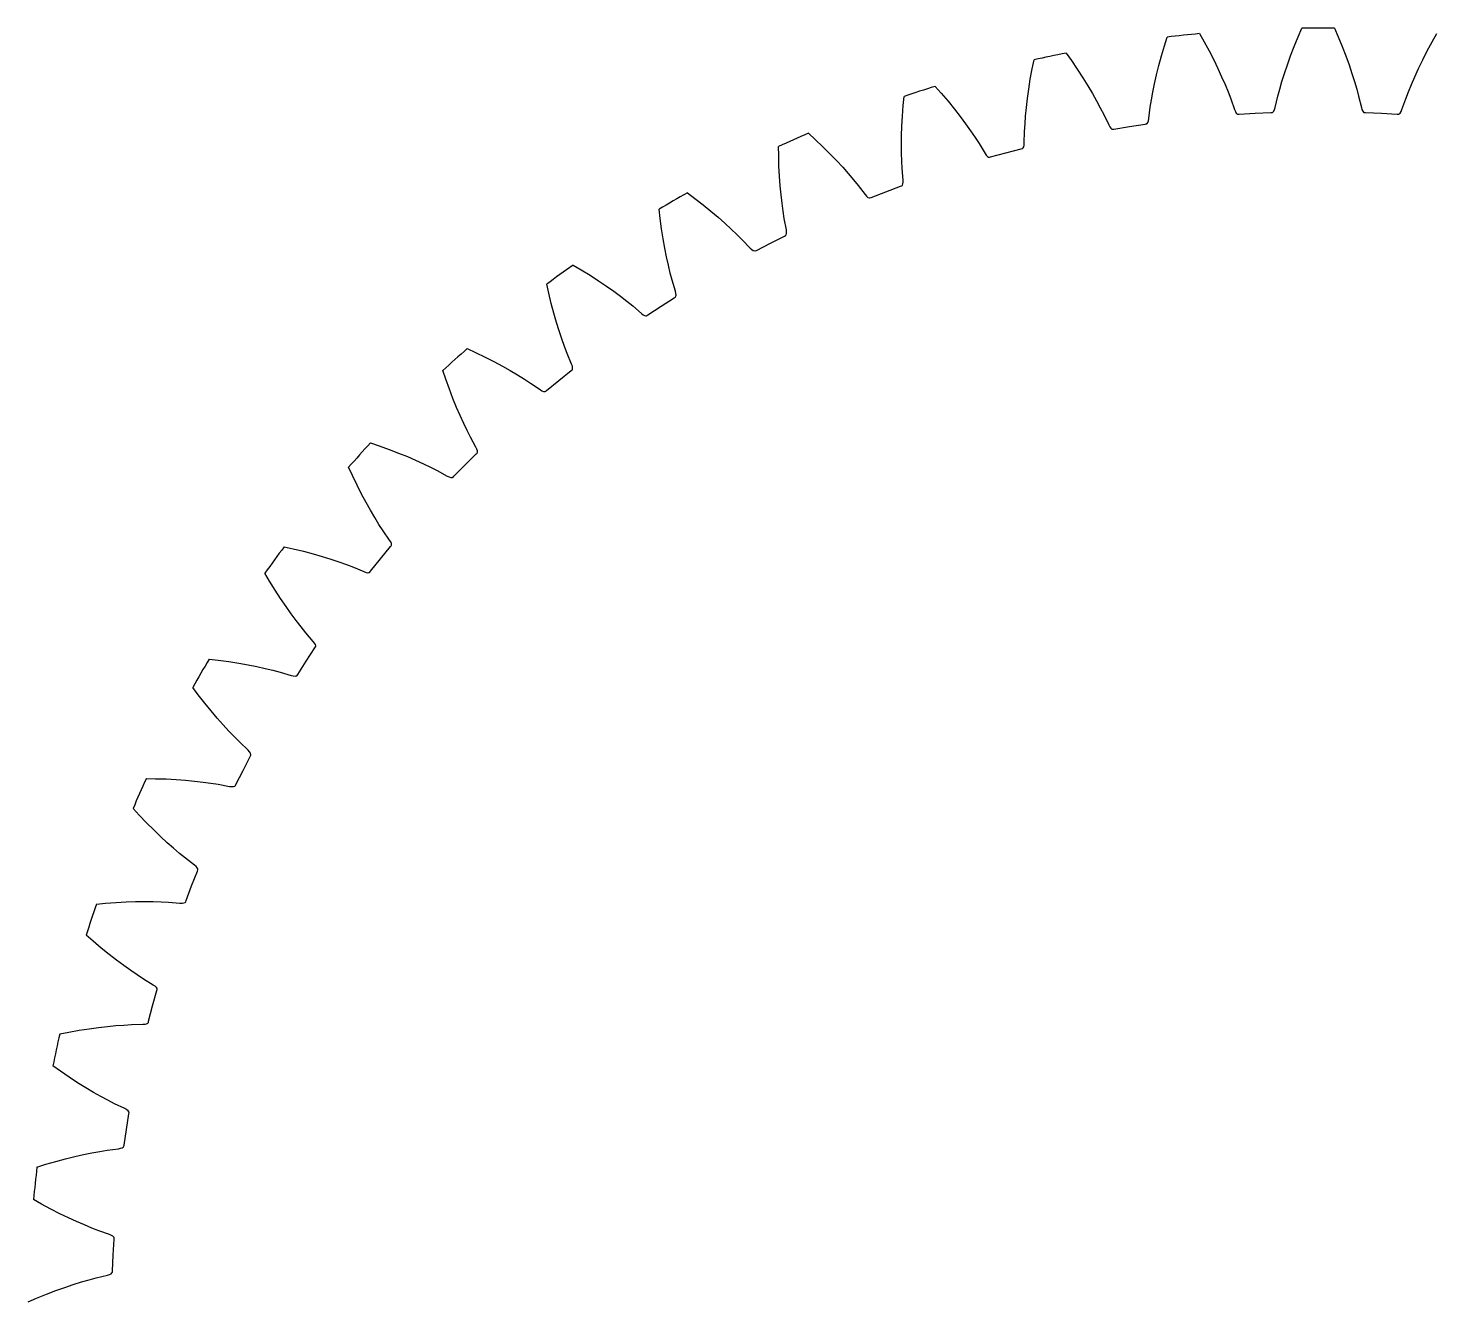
# Model space of a CAD drawing. Extents: x -300 to 395, y -300 to 300.
# Drawn here: x -300 to 27.6, y 3.8 to 300 of the extents above; entities that cross this region are included whole.
import ezdxf

# ---------------------------------------------------------------- set-up
doc = ezdxf.new("R2010")
doc.units = 0

msp = doc.modelspace()

# ---------------------------------------------------------------- linework, layer by layer
at = {"layer": 'layer1'}
for p, q in [((-27.58, 298.73), (-26.52, 296.86)), ((-4.65, 298.01), (-3.8, 299.98)), ((3.8, 299.98), (4.65, 298.01)), ((26.52, 296.86), (27.58, 298.73)), ((-36.46, 293.53), (-35.78, 295.89)), ((-35.78, 295.89), (-35.14, 297.94)), ((-26.52, 296.86), (-25.36, 294.7)), ((-6.42, 293.56), (-5.58, 295.74)), ((-5.58, 295.74), (-4.65, 298.01)), ((4.65, 298.01), (5.58, 295.74)), ((5.58, 295.74), (6.42, 293.56)), ((25.36, 294.7), (26.52, 296.86)), ((-66.51, 290.53), (-66.09, 292.63)), ((-58.65, 294.21), (-57.41, 292.46)), ((-57.41, 292.46), (-56.03, 290.43)), ((-37.07, 291.28), (-36.46, 293.53)), ((-25.36, 294.7), (-24.3, 292.62)), ((-24.3, 292.62), (-23.34, 290.63)), ((-7.17, 291.48), (-6.42, 293.56)), ((6.42, 293.56), (7.17, 291.48)), ((23.34, 290.63), (24.3, 292.62)), ((24.3, 292.62), (25.36, 294.7)), ((-66.95, 288.11), (-66.51, 290.53)), ((-56.03, 290.43), (-54.76, 288.48)), ((-54.76, 288.48), (-53.59, 286.6)), ((-38.06, 287.09), (-37.6, 289.13)), ((-37.6, 289.13), (-37.07, 291.28)), ((-23.34, 290.63), (-22.46, 288.72)), ((-22.46, 288.72), (-21.67, 286.91)), ((-8.43, 287.61), (-7.84, 289.49)), ((-7.84, 289.49), (-7.17, 291.48)), ((7.17, 291.48), (7.84, 289.49)), ((7.84, 289.49), (8.43, 287.61)), ((21.67, 286.91), (22.46, 288.72)), ((22.46, 288.72), (23.34, 290.63)), ((-89.08, 286.47), (-87.67, 284.86)), ((-67.62, 283.62), (-67.31, 285.81)), ((-67.31, 285.81), (-66.95, 288.11)), ((-53.59, 286.6), (-52.52, 284.8)), ((-38.78, 283.32), (-38.45, 285.15)), ((-38.45, 285.15), (-38.06, 287.09)), ((-21.67, 286.91), (-20.97, 285.2)), ((-20.97, 285.2), (-20.35, 283.58)), ((-9.4, 284.15), (-8.95, 285.83)), ((-8.95, 285.83), (-8.43, 287.61)), ((8.43, 287.61), (8.95, 285.83)), ((8.95, 285.83), (9.4, 284.15)), ((20.35, 283.58), (20.97, 285.2)), ((20.97, 285.2), (21.67, 286.91)), ((-96.7, 279.54), (-96.51, 281.98)), ((-96.51, 281.98), (-96.31, 284.12)), ((-87.67, 284.86), (-86.08, 282.99)), ((-86.08, 282.99), (-84.61, 281.17)), ((-67.86, 281.53), (-67.62, 283.62)), ((-52.52, 284.8), (-51.55, 283.08)), ((-51.55, 283.08), (-50.67, 281.44)), ((-39.05, 281.61), (-38.78, 283.32)), ((-20.35, 283.58), (-19.46, 281.06)), ((-10.03, 281.56), (-9.4, 284.15)), ((9.4, 284.15), (10.03, 281.56)), ((19.46, 281.06), (20.35, 283.58)), ((-96.82, 277.21), (-96.7, 279.54)), ((-84.61, 281.17), (-83.25, 279.43)), ((-83.25, 279.43), (-82, 277.75)), ((-68.18, 277.72), (-68.05, 279.57)), ((-68.05, 279.57), (-67.86, 281.53)), ((-50.67, 281.44), (-49.88, 279.9)), ((-49.88, 279.9), (-48.73, 277.49)), ((-39.63, 278.09), (-39.5, 278.47)), ((-39.5, 278.47), (-39.4, 278.97)), ((-39.4, 278.97), (-39.05, 281.61)), ((-19.46, 281.06), (-19.26, 280.6)), ((-19.26, 280.6), (-19.05, 280.26)), ((-19.05, 280.26), (-18.84, 280.05)), ((-18.84, 280.05), (-18.74, 280)), ((-18.74, 280), (-18.64, 279.98)), ((-18.64, 279.98), (-18.35, 280)), ((-18.35, 280), (-14.69, 280.21)), ((-14.69, 280.21), (-11.02, 280.38)), ((-11.02, 280.38), (-10.73, 280.39)), ((-10.73, 280.39), (-10.63, 280.42)), ((-10.63, 280.42), (-10.53, 280.49)), ((-10.53, 280.49), (-10.34, 280.71)), ((-10.34, 280.71), (-10.17, 281.07)), ((-10.17, 281.07), (-10.03, 281.56)), ((10.03, 281.56), (10.17, 281.07)), ((10.17, 281.07), (10.34, 280.71)), ((10.34, 280.71), (10.53, 280.49)), ((10.53, 280.49), (10.63, 280.42)), ((10.63, 280.42), (10.73, 280.39)), ((10.73, 280.39), (11.02, 280.38)), ((11.02, 280.38), (14.69, 280.21)), ((14.69, 280.21), (18.35, 280)), ((18.35, 280), (18.64, 279.98)), ((18.64, 279.98), (18.74, 280)), ((18.74, 280), (18.84, 280.05)), ((18.84, 280.05), (19.05, 280.26)), ((19.05, 280.26), (19.26, 280.6)), ((19.26, 280.6), (19.46, 281.06)), ((-118.54, 275.59), (-116.96, 274.14)), ((-96.89, 274.99), (-96.82, 277.21)), ((-82, 277.75), (-80.85, 276.14)), ((-80.85, 276.14), (-79.81, 274.6)), ((-68.35, 273.32), (-68.28, 275.98)), ((-68.28, 275.98), (-68.18, 277.72)), ((-48.73, 277.49), (-48.49, 277.04)), ((-48.49, 277.04), (-48.24, 276.73)), ((-48.24, 276.73), (-48.01, 276.55)), ((-48.01, 276.55), (-47.9, 276.51)), ((-47.9, 276.51), (-47.8, 276.5)), ((-47.8, 276.5), (-47.52, 276.54)), ((-47.52, 276.54), (-43.89, 277.14)), ((-43.89, 277.14), (-40.26, 277.69)), ((-40.26, 277.69), (-39.98, 277.73)), ((-39.98, 277.73), (-39.88, 277.78)), ((-39.88, 277.78), (-39.79, 277.85)), ((-39.79, 277.85), (-39.63, 278.09)), ((-125.46, 270.35), (-125.48, 272.5)), ((-116.96, 274.14), (-115.19, 272.44)), ((-115.19, 272.44), (-113.54, 270.79)), ((-96.92, 272.9), (-96.89, 274.99)), ((-96.9, 270.92), (-96.92, 272.9)), ((-79.81, 274.6), (-78.86, 273.15)), ((-78.86, 273.15), (-77.47, 270.88)), ((-72.62, 271.03), (-69.07, 271.96)), ((-69.07, 271.96), (-68.79, 272.03)), ((-68.79, 272.03), (-68.7, 272.08)), ((-68.7, 272.08), (-68.62, 272.17)), ((-68.62, 272.17), (-68.48, 272.43)), ((-68.48, 272.43), (-68.39, 272.81)), ((-68.39, 272.81), (-68.35, 273.32)), ((-125.39, 267.9), (-125.46, 270.35)), ((-113.54, 270.79), (-112, 269.19)), ((-112, 269.19), (-110.58, 267.65)), ((-96.84, 269.07), (-96.9, 270.92)), ((-96.75, 267.34), (-96.84, 269.07)), ((-77.47, 270.88), (-77.18, 270.46)), ((-77.18, 270.46), (-76.91, 270.17)), ((-76.91, 270.17), (-76.66, 270.01)), ((-76.66, 270.01), (-76.55, 269.98)), ((-76.55, 269.98), (-76.44, 269.98)), ((-76.44, 269.98), (-76.17, 270.06)), ((-76.17, 270.06), (-72.62, 271.03)), ((-125.27, 265.57), (-125.39, 267.9)), ((-125.11, 263.36), (-125.27, 265.57)), ((-110.58, 267.65), (-109.27, 266.17)), ((-109.27, 266.17), (-108.08, 264.76)), ((-96.54, 264.68), (-96.75, 267.34)), ((-124.91, 261.27), (-125.11, 263.36)), ((-108.08, 264.76), (-106.98, 263.41)), ((-106.98, 263.41), (-105.36, 261.29)), ((-100.56, 261.96), (-97.12, 263.25)), ((-97.12, 263.25), (-96.85, 263.35)), ((-96.85, 263.35), (-96.77, 263.41)), ((-96.77, 263.41), (-96.69, 263.5)), ((-96.69, 263.5), (-96.58, 263.78)), ((-96.58, 263.78), (-96.53, 264.17)), ((-96.53, 264.17), (-96.54, 264.68)), ((-146.7, 261.69), (-144.98, 260.41)), ((-144.98, 260.41), (-143.03, 258.91)), ((-143.03, 258.91), (-141.22, 257.44)), ((-124.69, 259.31), (-124.91, 261.27)), ((-124.44, 257.47), (-124.69, 259.31)), ((-105.36, 261.29), (-105.03, 260.91)), ((-105.03, 260.91), (-104.73, 260.65)), ((-104.73, 260.65), (-104.46, 260.52)), ((-104.46, 260.52), (-104.35, 260.5)), ((-104.35, 260.5), (-104.24, 260.52)), ((-104.24, 260.52), (-103.98, 260.62)), ((-103.98, 260.62), (-100.56, 261.96)), ((-153.03, 255.76), (-153.28, 257.89)), ((-152.7, 253.32), (-153.03, 255.76)), ((-141.22, 257.44), (-139.53, 256.01)), ((-139.53, 256.01), (-137.95, 254.63)), ((-124.17, 255.76), (-124.44, 257.47)), ((-123.68, 253.14), (-124.17, 255.76)), ((-152.34, 251.02), (-152.7, 253.32)), ((-137.95, 254.63), (-136.5, 253.29)), ((-136.5, 253.29), (-135.16, 252.01)), ((-123.71, 251.95), (-123.63, 252.24)), ((-123.62, 252.63), (-123.68, 253.14)), ((-123.63, 252.24), (-123.62, 252.63)), ((-151.95, 248.84), (-152.34, 251.02)), ((-135.16, 252.01), (-133.93, 250.78)), ((-133.93, 250.78), (-132.1, 248.85)), ((-130.65, 248.32), (-127.39, 250.01)), ((-127.39, 250.01), (-124.1, 251.66)), ((-124.1, 251.66), (-123.85, 251.79)), ((-123.85, 251.79), (-123.77, 251.86)), ((-123.77, 251.86), (-123.71, 251.95)), ((-151.54, 246.79), (-151.95, 248.84)), ((-151.11, 244.86), (-151.54, 246.79)), ((-132.1, 248.85), (-131.72, 248.5)), ((-131.72, 248.5), (-131.4, 248.28)), ((-131.4, 248.28), (-131.12, 248.18)), ((-131.12, 248.18), (-131.01, 248.17)), ((-131.01, 248.17), (-130.9, 248.19)), ((-130.9, 248.19), (-130.65, 248.32)), ((-173.25, 244.92), (-171.4, 243.83)), ((-171.4, 243.83), (-169.31, 242.54)), ((-169.31, 242.54), (-167.36, 241.27)), ((-150.67, 243.06), (-151.11, 244.86)), ((-150.22, 241.38), (-150.67, 243.06)), ((-178.93, 238.36), (-179.4, 240.45)), ((-167.36, 241.27), (-165.52, 240.02)), ((-165.52, 240.02), (-163.81, 238.81)), ((-149.46, 238.82), (-150.22, 241.38)), ((-178.34, 235.97), (-178.93, 238.36)), ((-177.74, 233.72), (-178.34, 235.97)), ((-163.81, 238.81), (-162.23, 237.64)), ((-162.23, 237.64), (-160.76, 236.5)), ((-160.76, 236.5), (-159.41, 235.41)), ((-152.82, 235.33), (-149.73, 237.31)), ((-149.73, 237.31), (-149.49, 237.46)), ((-149.49, 237.46), (-149.42, 237.54)), ((-149.35, 238.33), (-149.46, 238.82)), ((-149.42, 237.54), (-149.36, 237.64)), ((-149.36, 237.64), (-149.32, 237.93)), ((-149.32, 237.93), (-149.35, 238.33)), ((-177.13, 231.59), (-177.74, 233.72)), ((-159.41, 235.41), (-157.39, 233.68)), ((-157.39, 233.68), (-156.98, 233.37)), ((-156.98, 233.37), (-156.63, 233.18)), ((-156.63, 233.18), (-156.35, 233.11)), ((-156.35, 233.11), (-156.23, 233.12)), ((-156.23, 233.12), (-156.13, 233.15)), ((-156.13, 233.15), (-155.89, 233.31)), ((-155.89, 233.31), (-152.82, 235.33)), ((-176.5, 229.59), (-177.13, 231.59)), ((-175.87, 227.72), (-176.5, 229.59)), ((-175.25, 225.98), (-175.87, 227.72)), ((-197.9, 225.47), (-195.95, 224.58)), ((-195.95, 224.58), (-193.74, 223.51)), ((-193.74, 223.51), (-191.66, 222.45)), ((-174.63, 224.35), (-175.25, 225.98)), ((-173.61, 221.89), (-174.63, 224.35)), ((-202.86, 218.35), (-203.55, 220.38)), ((-191.66, 222.45), (-189.71, 221.41)), ((-189.71, 221.41), (-187.88, 220.38)), ((-187.88, 220.38), (-186.18, 219.38)), ((-176.58, 218.06), (-173.71, 220.36)), ((-173.71, 220.36), (-173.49, 220.53)), ((-173.44, 221.41), (-173.61, 221.89)), ((-173.49, 220.53), (-173.43, 220.62)), ((-173.37, 221.02), (-173.44, 221.41)), ((-173.43, 220.62), (-173.39, 220.73)), ((-173.39, 220.73), (-173.37, 221.02)), ((-202.03, 216.04), (-202.86, 218.35)), ((-186.18, 219.38), (-184.6, 218.4)), ((-184.6, 218.4), (-183.14, 217.46)), ((-183.14, 217.46), (-180.95, 215.95)), ((-179.42, 215.73), (-176.58, 218.06)), ((-201.2, 213.86), (-202.03, 216.04)), ((-200.37, 211.81), (-201.2, 213.86)), ((-180.95, 215.95), (-180.51, 215.68)), ((-180.51, 215.68), (-180.15, 215.53)), ((-180.15, 215.53), (-179.86, 215.49)), ((-179.86, 215.49), (-179.74, 215.51)), ((-179.74, 215.51), (-179.64, 215.55)), ((-179.64, 215.55), (-179.42, 215.73)), ((-199.53, 209.89), (-200.37, 211.81)), ((-198.71, 208.09), (-199.53, 209.89)), ((-197.91, 206.42), (-198.71, 208.09)), ((-197.12, 204.87), (-197.91, 206.42)), ((-220.38, 203.55), (-218.35, 202.86)), ((-195.85, 202.53), (-197.12, 204.87)), ((-218.35, 202.86), (-216.04, 202.03)), ((-216.04, 202.03), (-213.86, 201.2)), ((-213.86, 201.2), (-211.81, 200.37)), ((-211.81, 200.37), (-209.89, 199.53)), ((-198.41, 198.41), (-195.8, 200.99)), ((-195.63, 202.07), (-195.85, 202.53)), ((-195.8, 200.99), (-195.59, 201.19)), ((-195.52, 201.69), (-195.63, 202.07)), ((-195.59, 201.19), (-195.54, 201.28)), ((-195.54, 201.28), (-195.51, 201.4)), ((-195.51, 201.4), (-195.52, 201.69)), ((-224.58, 195.95), (-225.47, 197.9)), ((-209.89, 199.53), (-208.09, 198.71)), ((-208.09, 198.71), (-206.42, 197.91)), ((-206.42, 197.91), (-204.87, 197.12)), ((-204.87, 197.12), (-202.53, 195.85)), ((-200.99, 195.8), (-198.41, 198.41)), ((-223.51, 193.74), (-224.58, 195.95)), ((-222.45, 191.66), (-223.51, 193.74)), ((-202.53, 195.85), (-202.07, 195.63)), ((-202.07, 195.63), (-201.69, 195.52)), ((-201.69, 195.52), (-201.4, 195.51)), ((-201.4, 195.51), (-201.28, 195.54)), ((-201.28, 195.54), (-201.19, 195.59)), ((-201.19, 195.59), (-200.99, 195.8)), ((-221.41, 189.71), (-222.45, 191.66)), ((-220.38, 187.88), (-221.41, 189.71)), ((-219.38, 186.18), (-220.38, 187.88)), ((-218.4, 184.6), (-219.38, 186.18)), ((-217.46, 183.14), (-218.4, 184.6)), ((-215.95, 180.95), (-217.46, 183.14)), ((-215.68, 180.51), (-215.95, 180.95)), ((-215.53, 180.15), (-215.68, 180.51)), ((-240.45, 179.4), (-238.36, 178.93)), ((-238.36, 178.93), (-235.97, 178.34)), ((-235.97, 178.34), (-233.72, 177.74)), ((-233.72, 177.74), (-231.59, 177.13)), ((-231.59, 177.13), (-229.59, 176.5)), ((-218.06, 176.58), (-215.73, 179.42)), ((-215.73, 179.42), (-215.55, 179.64)), ((-215.55, 179.64), (-215.51, 179.74)), ((-215.49, 179.86), (-215.53, 180.15)), ((-215.51, 179.74), (-215.49, 179.86)), ((-229.59, 176.5), (-227.72, 175.87)), ((-227.72, 175.87), (-225.98, 175.25)), ((-225.98, 175.25), (-224.35, 174.63)), ((-224.35, 174.63), (-221.89, 173.61)), ((-221.89, 173.61), (-221.41, 173.44)), ((-220.53, 173.49), (-220.36, 173.71)), ((-220.36, 173.71), (-218.06, 176.58)), ((-243.83, 171.4), (-244.92, 173.25)), ((-242.54, 169.31), (-243.83, 171.4)), ((-221.41, 173.44), (-221.02, 173.37)), ((-221.02, 173.37), (-220.73, 173.39)), ((-220.73, 173.39), (-220.62, 173.43)), ((-220.62, 173.43), (-220.53, 173.49)), ((-241.27, 167.36), (-242.54, 169.31)), ((-240.02, 165.52), (-241.27, 167.36)), ((-238.81, 163.81), (-240.02, 165.52)), ((-237.64, 162.23), (-238.81, 163.81)), ((-236.5, 160.76), (-237.64, 162.23)), ((-235.41, 159.41), (-236.5, 160.76)), ((-233.68, 157.39), (-235.41, 159.41)), ((-233.37, 156.98), (-233.68, 157.39)), ((-235.33, 152.82), (-233.31, 155.89)), ((-233.18, 156.63), (-233.37, 156.98)), ((-233.31, 155.89), (-233.15, 156.13)), ((-233.11, 156.35), (-233.18, 156.63)), ((-233.15, 156.13), (-233.12, 156.23)), ((-233.12, 156.23), (-233.11, 156.35)), ((-257.89, 153.28), (-255.76, 153.03)), ((-255.76, 153.03), (-253.32, 152.7)), ((-253.32, 152.7), (-251.02, 152.34)), ((-251.02, 152.34), (-248.84, 151.95)), ((-248.84, 151.95), (-246.79, 151.54)), ((-246.79, 151.54), (-244.86, 151.11)), ((-244.86, 151.11), (-243.06, 150.67)), ((-237.31, 149.73), (-235.33, 152.82)), ((-243.06, 150.67), (-241.38, 150.22)), ((-241.38, 150.22), (-238.82, 149.46)), ((-238.82, 149.46), (-238.33, 149.35)), ((-238.33, 149.35), (-237.93, 149.32)), ((-237.93, 149.32), (-237.64, 149.36)), ((-237.64, 149.36), (-237.54, 149.42)), ((-237.54, 149.42), (-237.46, 149.49)), ((-237.46, 149.49), (-237.31, 149.73)), ((-260.41, 144.98), (-261.69, 146.7)), ((-258.91, 143.03), (-260.41, 144.98)), ((-257.44, 141.22), (-258.91, 143.03)), ((-256.01, 139.53), (-257.44, 141.22)), ((-254.63, 137.95), (-256.01, 139.53)), ((-253.29, 136.5), (-254.63, 137.95)), ((-252.01, 135.16), (-253.29, 136.5)), ((-250.78, 133.93), (-252.01, 135.16)), ((-248.85, 132.1), (-250.78, 133.93)), ((-248.5, 131.72), (-248.85, 132.1)), ((-248.28, 131.4), (-248.5, 131.72)), ((-248.18, 131.12), (-248.28, 131.4)), ((-248.17, 131.01), (-248.18, 131.12)), ((-250.01, 127.39), (-248.32, 130.65)), ((-248.32, 130.65), (-248.19, 130.9)), ((-248.19, 130.9), (-248.17, 131.01)), ((-272.5, 125.48), (-270.35, 125.46)), ((-270.35, 125.46), (-267.9, 125.39)), ((-267.9, 125.39), (-265.57, 125.27)), ((-265.57, 125.27), (-263.36, 125.11)), ((-263.36, 125.11), (-261.27, 124.91)), ((-261.27, 124.91), (-259.31, 124.69)), ((-259.31, 124.69), (-257.47, 124.44)), ((-251.66, 124.1), (-250.01, 127.39)), ((-257.47, 124.44), (-255.76, 124.17)), ((-255.76, 124.17), (-253.14, 123.68)), ((-253.14, 123.68), (-252.63, 123.62)), ((-252.63, 123.62), (-252.24, 123.63)), ((-252.24, 123.63), (-251.95, 123.71)), ((-251.95, 123.71), (-251.86, 123.77)), ((-251.86, 123.77), (-251.79, 123.85)), ((-251.79, 123.85), (-251.66, 124.1)), ((-274.14, 116.96), (-275.59, 118.54)), ((-272.44, 115.19), (-274.14, 116.96)), ((-270.79, 113.54), (-272.44, 115.19)), ((-269.19, 112), (-270.79, 113.54)), ((-267.65, 110.58), (-269.19, 112)), ((-266.17, 109.27), (-267.65, 110.58)), ((-264.76, 108.08), (-266.17, 109.27)), ((-263.41, 106.98), (-264.76, 108.08)), ((-261.29, 105.36), (-263.41, 106.98)), ((-260.91, 105.03), (-261.29, 105.36)), ((-260.65, 104.73), (-260.91, 105.03)), ((-261.96, 100.56), (-260.62, 103.98)), ((-260.52, 104.46), (-260.65, 104.73)), ((-260.62, 103.98), (-260.52, 104.24)), ((-260.5, 104.35), (-260.52, 104.46)), ((-260.52, 104.24), (-260.5, 104.35)), ((-263.25, 97.12), (-261.96, 100.56)), ((-284.12, 96.31), (-281.98, 96.51)), ((-281.98, 96.51), (-279.54, 96.7)), ((-279.54, 96.7), (-277.21, 96.82)), ((-277.21, 96.82), (-274.99, 96.89)), ((-274.99, 96.89), (-272.9, 96.92)), ((-272.9, 96.92), (-270.92, 96.9)), ((-270.92, 96.9), (-269.07, 96.84)), ((-269.07, 96.84), (-267.34, 96.75)), ((-267.34, 96.75), (-264.68, 96.54)), ((-264.68, 96.54), (-264.17, 96.53)), ((-264.17, 96.53), (-263.78, 96.58)), ((-263.78, 96.58), (-263.5, 96.69)), ((-263.5, 96.69), (-263.41, 96.77)), ((-263.41, 96.77), (-263.35, 96.85)), ((-263.35, 96.85), (-263.25, 97.12)), ((-284.86, 87.67), (-286.47, 89.08)), ((-282.99, 86.08), (-284.86, 87.67)), ((-281.17, 84.61), (-282.99, 86.08)), ((-279.43, 83.25), (-281.17, 84.61)), ((-277.75, 82), (-279.43, 83.25)), ((-276.14, 80.85), (-277.75, 82)), ((-274.6, 79.81), (-276.14, 80.85)), ((-273.15, 78.86), (-274.6, 79.81)), ((-270.88, 77.47), (-273.15, 78.86)), ((-271.03, 72.62), (-270.06, 76.17)), ((-270.46, 77.18), (-270.88, 77.47)), ((-270.17, 76.91), (-270.46, 77.18)), ((-270.01, 76.66), (-270.17, 76.91)), ((-270.06, 76.17), (-269.98, 76.44)), ((-269.98, 76.55), (-270.01, 76.66)), ((-269.98, 76.44), (-269.98, 76.55)), ((-271.96, 69.07), (-271.03, 72.62)), ((-272.08, 68.7), (-272.03, 68.79)), ((-272.03, 68.79), (-271.96, 69.07)), ((-292.63, 66.09), (-290.53, 66.51)), ((-290.53, 66.51), (-288.11, 66.95)), ((-288.11, 66.95), (-285.81, 67.31)), ((-285.81, 67.31), (-283.62, 67.62)), ((-283.62, 67.62), (-281.53, 67.86)), ((-281.53, 67.86), (-279.57, 68.05)), ((-279.57, 68.05), (-277.72, 68.18)), ((-277.72, 68.18), (-275.98, 68.28)), ((-275.98, 68.28), (-273.32, 68.35)), ((-273.32, 68.35), (-272.81, 68.39)), ((-272.81, 68.39), (-272.43, 68.48)), ((-272.43, 68.48), (-272.17, 68.62)), ((-272.17, 68.62), (-272.08, 68.7)), ((-292.46, 57.41), (-294.21, 58.65)), ((-290.43, 56.03), (-292.46, 57.41)), ((-288.48, 54.76), (-290.43, 56.03)), ((-286.6, 53.59), (-288.48, 54.76)), ((-284.8, 52.52), (-286.6, 53.59)), ((-283.08, 51.55), (-284.8, 52.52)), ((-281.44, 50.67), (-283.08, 51.55)), ((-279.9, 49.88), (-281.44, 50.67)), ((-277.49, 48.73), (-279.9, 49.88)), ((-277.04, 48.49), (-277.49, 48.73)), ((-277.14, 43.89), (-276.54, 47.52)), ((-276.73, 48.24), (-277.04, 48.49)), ((-276.55, 48.01), (-276.73, 48.24)), ((-276.51, 47.9), (-276.55, 48.01)), ((-276.54, 47.52), (-276.5, 47.8)), ((-276.5, 47.8), (-276.51, 47.9)), ((-277.69, 40.26), (-277.14, 43.89)), ((-281.61, 39.05), (-278.97, 39.4)), ((-278.97, 39.4), (-278.47, 39.5)), ((-278.47, 39.5), (-278.09, 39.63)), ((-278.09, 39.63), (-277.85, 39.79)), ((-277.85, 39.79), (-277.78, 39.88)), ((-277.78, 39.88), (-277.73, 39.98)), ((-277.73, 39.98), (-277.69, 40.26)), ((-295.89, 35.78), (-293.53, 36.46)), ((-293.53, 36.46), (-291.28, 37.07)), ((-291.28, 37.07), (-289.13, 37.6)), ((-289.13, 37.6), (-287.09, 38.06)), ((-287.09, 38.06), (-285.15, 38.45)), ((-285.15, 38.45), (-283.32, 38.78)), ((-283.32, 38.78), (-281.61, 39.05)), ((-297.94, 35.14), (-295.89, 35.78)), ((-296.86, 26.52), (-298.73, 27.58)), ((-294.7, 25.36), (-296.86, 26.52)), ((-292.62, 24.3), (-294.7, 25.36)), ((-290.63, 23.34), (-292.62, 24.3)), ((-288.72, 22.46), (-290.63, 23.34)), ((-286.91, 21.67), (-288.72, 22.46)), ((-285.2, 20.97), (-286.91, 21.67)), ((-283.58, 20.35), (-285.2, 20.97)), ((-281.06, 19.46), (-283.58, 20.35)), ((-280.6, 19.26), (-281.06, 19.46)), ((-280.26, 19.05), (-280.6, 19.26)), ((-280.05, 18.84), (-280.26, 19.05)), ((-280.21, 14.69), (-280, 18.35)), ((-280, 18.74), (-280.05, 18.84)), ((-279.98, 18.64), (-280, 18.74)), ((-280, 18.35), (-279.98, 18.64)), ((-280.38, 11.02), (-280.21, 14.69)), ((-284.15, 9.4), (-281.56, 10.03)), ((-281.56, 10.03), (-281.07, 10.17)), ((-281.07, 10.17), (-280.71, 10.34)), ((-280.71, 10.34), (-280.49, 10.53)), ((-280.49, 10.53), (-280.42, 10.63)), ((-280.42, 10.63), (-280.39, 10.73)), ((-280.39, 10.73), (-280.38, 11.02)), ((-293.56, 6.42), (-291.48, 7.17)), ((-291.48, 7.17), (-289.49, 7.84)), ((-289.49, 7.84), (-287.61, 8.43)), ((-287.61, 8.43), (-285.83, 8.95)), ((-285.83, 8.95), (-284.15, 9.4)), ((-299.98, 3.8), (-298.01, 4.65)), ((-298.01, 4.65), (-295.74, 5.58)), ((-295.74, 5.58), (-293.56, 6.42))]:
    msp.add_line(p, q, dxfattribs=at)
for start, end in [(95.274, 96.726), (89.274, 90.726), (101.274, 102.726), (107.274, 108.726), (113.274, 114.726), (119.274, 120.726), (125.274, 126.726), (131.274, 132.726), (137.274, 138.726), (143.274, 144.726), (149.274, 150.726), (155.274, 156.726), (161.274, 162.726), (167.274, 168.726), (173.274, 174.726)]:
    msp.add_arc((0, 0), 300, start, end, dxfattribs=at)
at = {"layer": 'layer3'}
for p, q in [((-27.58, 298.73), (-26.52, 296.86)), ((-4.65, 298.01), (-3.8, 299.98)), ((3.8, 299.98), (4.65, 298.01)), ((26.52, 296.86), (27.58, 298.73)), ((-36.46, 293.53), (-35.78, 295.89)), ((-35.78, 295.89), (-35.14, 297.94)), ((-26.52, 296.86), (-25.36, 294.7)), ((-6.42, 293.56), (-5.58, 295.74)), ((-5.58, 295.74), (-4.65, 298.01)), ((4.65, 298.01), (5.58, 295.74)), ((5.58, 295.74), (6.42, 293.56)), ((25.36, 294.7), (26.52, 296.86)), ((-66.51, 290.53), (-66.09, 292.63)), ((-58.65, 294.21), (-57.41, 292.46)), ((-57.41, 292.46), (-56.03, 290.43)), ((-37.07, 291.28), (-36.46, 293.53)), ((-25.36, 294.7), (-24.3, 292.62)), ((-24.3, 292.62), (-23.34, 290.63)), ((-7.17, 291.48), (-6.42, 293.56)), ((6.42, 293.56), (7.17, 291.48)), ((23.34, 290.63), (24.3, 292.62)), ((24.3, 292.62), (25.36, 294.7)), ((-66.95, 288.11), (-66.51, 290.53)), ((-56.03, 290.43), (-54.76, 288.48)), ((-54.76, 288.48), (-53.59, 286.6)), ((-38.06, 287.09), (-37.6, 289.13)), ((-37.6, 289.13), (-37.07, 291.28)), ((-23.34, 290.63), (-22.46, 288.72)), ((-22.46, 288.72), (-21.67, 286.91)), ((-8.43, 287.61), (-7.84, 289.49)), ((-7.84, 289.49), (-7.17, 291.48)), ((7.17, 291.48), (7.84, 289.49)), ((7.84, 289.49), (8.43, 287.61)), ((21.67, 286.91), (22.46, 288.72)), ((22.46, 288.72), (23.34, 290.63)), ((-89.08, 286.47), (-87.67, 284.86)), ((-67.62, 283.62), (-67.31, 285.81)), ((-67.31, 285.81), (-66.95, 288.11)), ((-53.59, 286.6), (-52.52, 284.8)), ((-38.78, 283.32), (-38.45, 285.15)), ((-38.45, 285.15), (-38.06, 287.09)), ((-21.67, 286.91), (-20.97, 285.2)), ((-20.97, 285.2), (-20.35, 283.58)), ((-9.4, 284.15), (-8.95, 285.83)), ((-8.95, 285.83), (-8.43, 287.61)), ((8.43, 287.61), (8.95, 285.83)), ((8.95, 285.83), (9.4, 284.15)), ((20.35, 283.58), (20.97, 285.2)), ((20.97, 285.2), (21.67, 286.91)), ((-96.7, 279.54), (-96.51, 281.98)), ((-96.51, 281.98), (-96.31, 284.12)), ((-87.67, 284.86), (-86.08, 282.99)), ((-86.08, 282.99), (-84.61, 281.17)), ((-67.86, 281.53), (-67.62, 283.62)), ((-52.52, 284.8), (-51.55, 283.08)), ((-51.55, 283.08), (-50.67, 281.44)), ((-39.05, 281.61), (-38.78, 283.32)), ((-20.35, 283.58), (-19.46, 281.06)), ((-10.03, 281.56), (-9.4, 284.15)), ((9.4, 284.15), (10.03, 281.56)), ((19.46, 281.06), (20.35, 283.58)), ((-96.82, 277.21), (-96.7, 279.54)), ((-84.61, 281.17), (-83.25, 279.43)), ((-83.25, 279.43), (-82, 277.75)), ((-68.18, 277.72), (-68.05, 279.57)), ((-68.05, 279.57), (-67.86, 281.53)), ((-50.67, 281.44), (-49.88, 279.9)), ((-49.88, 279.9), (-48.73, 277.49)), ((-39.63, 278.09), (-39.5, 278.47)), ((-39.5, 278.47), (-39.4, 278.97)), ((-39.4, 278.97), (-39.05, 281.61)), ((-19.46, 281.06), (-19.26, 280.6)), ((-19.26, 280.6), (-19.05, 280.26)), ((-19.05, 280.26), (-18.84, 280.05)), ((-18.84, 280.05), (-18.74, 280)), ((-18.74, 280), (-18.64, 279.98)), ((-18.64, 279.98), (-18.35, 280)), ((-18.35, 280), (-14.69, 280.21)), ((-14.69, 280.21), (-11.02, 280.38)), ((-11.02, 280.38), (-10.73, 280.39)), ((-10.73, 280.39), (-10.63, 280.42)), ((-10.63, 280.42), (-10.53, 280.49)), ((-10.53, 280.49), (-10.34, 280.71)), ((-10.34, 280.71), (-10.17, 281.07)), ((-10.17, 281.07), (-10.03, 281.56)), ((10.03, 281.56), (10.17, 281.07)), ((10.17, 281.07), (10.34, 280.71)), ((10.34, 280.71), (10.53, 280.49)), ((10.53, 280.49), (10.63, 280.42)), ((10.63, 280.42), (10.73, 280.39)), ((10.73, 280.39), (11.02, 280.38)), ((11.02, 280.38), (14.69, 280.21)), ((14.69, 280.21), (18.35, 280)), ((18.35, 280), (18.64, 279.98)), ((18.64, 279.98), (18.74, 280)), ((18.74, 280), (18.84, 280.05)), ((18.84, 280.05), (19.05, 280.26)), ((19.05, 280.26), (19.26, 280.6)), ((19.26, 280.6), (19.46, 281.06)), ((-118.54, 275.59), (-116.96, 274.14)), ((-96.89, 274.99), (-96.82, 277.21)), ((-82, 277.75), (-80.85, 276.14)), ((-80.85, 276.14), (-79.81, 274.6)), ((-68.35, 273.32), (-68.28, 275.98)), ((-68.28, 275.98), (-68.18, 277.72)), ((-48.73, 277.49), (-48.49, 277.04)), ((-48.49, 277.04), (-48.24, 276.73)), ((-48.24, 276.73), (-48.01, 276.55)), ((-48.01, 276.55), (-47.9, 276.51)), ((-47.9, 276.51), (-47.8, 276.5)), ((-47.8, 276.5), (-47.52, 276.54)), ((-47.52, 276.54), (-43.89, 277.14)), ((-43.89, 277.14), (-40.26, 277.69)), ((-40.26, 277.69), (-39.98, 277.73)), ((-39.98, 277.73), (-39.88, 277.78)), ((-39.88, 277.78), (-39.79, 277.85)), ((-39.79, 277.85), (-39.63, 278.09)), ((-125.46, 270.35), (-125.48, 272.5)), ((-116.96, 274.14), (-115.19, 272.44)), ((-115.19, 272.44), (-113.54, 270.79)), ((-96.92, 272.9), (-96.89, 274.99)), ((-96.9, 270.92), (-96.92, 272.9)), ((-79.81, 274.6), (-78.86, 273.15)), ((-78.86, 273.15), (-77.47, 270.88)), ((-72.62, 271.03), (-69.07, 271.96)), ((-69.07, 271.96), (-68.79, 272.03)), ((-68.79, 272.03), (-68.7, 272.08)), ((-68.7, 272.08), (-68.62, 272.17)), ((-68.62, 272.17), (-68.48, 272.43)), ((-68.48, 272.43), (-68.39, 272.81)), ((-68.39, 272.81), (-68.35, 273.32)), ((-125.39, 267.9), (-125.46, 270.35)), ((-113.54, 270.79), (-112, 269.19)), ((-112, 269.19), (-110.58, 267.65)), ((-96.84, 269.07), (-96.9, 270.92)), ((-96.75, 267.34), (-96.84, 269.07)), ((-77.47, 270.88), (-77.18, 270.46)), ((-77.18, 270.46), (-76.91, 270.17)), ((-76.91, 270.17), (-76.66, 270.01)), ((-76.66, 270.01), (-76.55, 269.98)), ((-76.55, 269.98), (-76.44, 269.98)), ((-76.44, 269.98), (-76.17, 270.06)), ((-76.17, 270.06), (-72.62, 271.03)), ((-125.27, 265.57), (-125.39, 267.9)), ((-125.11, 263.36), (-125.27, 265.57)), ((-110.58, 267.65), (-109.27, 266.17)), ((-109.27, 266.17), (-108.08, 264.76)), ((-96.54, 264.68), (-96.75, 267.34)), ((-124.91, 261.27), (-125.11, 263.36)), ((-108.08, 264.76), (-106.98, 263.41)), ((-106.98, 263.41), (-105.36, 261.29)), ((-100.56, 261.96), (-97.12, 263.25)), ((-97.12, 263.25), (-96.85, 263.35)), ((-96.85, 263.35), (-96.77, 263.41)), ((-96.77, 263.41), (-96.69, 263.5)), ((-96.69, 263.5), (-96.58, 263.78)), ((-96.58, 263.78), (-96.53, 264.17)), ((-96.53, 264.17), (-96.54, 264.68)), ((-146.7, 261.69), (-144.98, 260.41)), ((-144.98, 260.41), (-143.03, 258.91)), ((-143.03, 258.91), (-141.22, 257.44)), ((-124.69, 259.31), (-124.91, 261.27)), ((-124.44, 257.47), (-124.69, 259.31)), ((-105.36, 261.29), (-105.03, 260.91)), ((-105.03, 260.91), (-104.73, 260.65)), ((-104.73, 260.65), (-104.46, 260.52)), ((-104.46, 260.52), (-104.35, 260.5)), ((-104.35, 260.5), (-104.24, 260.52)), ((-104.24, 260.52), (-103.98, 260.62)), ((-103.98, 260.62), (-100.56, 261.96)), ((-153.03, 255.76), (-153.28, 257.89)), ((-152.7, 253.32), (-153.03, 255.76)), ((-141.22, 257.44), (-139.53, 256.01)), ((-139.53, 256.01), (-137.95, 254.63)), ((-124.17, 255.76), (-124.44, 257.47)), ((-123.68, 253.14), (-124.17, 255.76)), ((-152.34, 251.02), (-152.7, 253.32)), ((-137.95, 254.63), (-136.5, 253.29)), ((-136.5, 253.29), (-135.16, 252.01)), ((-123.71, 251.95), (-123.63, 252.24)), ((-123.62, 252.63), (-123.68, 253.14)), ((-123.63, 252.24), (-123.62, 252.63)), ((-151.95, 248.84), (-152.34, 251.02)), ((-135.16, 252.01), (-133.93, 250.78)), ((-133.93, 250.78), (-132.1, 248.85)), ((-130.65, 248.32), (-127.39, 250.01)), ((-127.39, 250.01), (-124.1, 251.66)), ((-124.1, 251.66), (-123.85, 251.79)), ((-123.85, 251.79), (-123.77, 251.86)), ((-123.77, 251.86), (-123.71, 251.95)), ((-151.54, 246.79), (-151.95, 248.84)), ((-151.11, 244.86), (-151.54, 246.79)), ((-132.1, 248.85), (-131.72, 248.5)), ((-131.72, 248.5), (-131.4, 248.28)), ((-131.4, 248.28), (-131.12, 248.18)), ((-131.12, 248.18), (-131.01, 248.17)), ((-131.01, 248.17), (-130.9, 248.19)), ((-130.9, 248.19), (-130.65, 248.32)), ((-173.25, 244.92), (-171.4, 243.83)), ((-171.4, 243.83), (-169.31, 242.54)), ((-169.31, 242.54), (-167.36, 241.27)), ((-150.67, 243.06), (-151.11, 244.86)), ((-150.22, 241.38), (-150.67, 243.06)), ((-178.93, 238.36), (-179.4, 240.45)), ((-167.36, 241.27), (-165.52, 240.02)), ((-165.52, 240.02), (-163.81, 238.81)), ((-149.46, 238.82), (-150.22, 241.38)), ((-178.34, 235.97), (-178.93, 238.36)), ((-177.74, 233.72), (-178.34, 235.97)), ((-163.81, 238.81), (-162.23, 237.64)), ((-162.23, 237.64), (-160.76, 236.5)), ((-160.76, 236.5), (-159.41, 235.41)), ((-152.82, 235.33), (-149.73, 237.31)), ((-149.73, 237.31), (-149.49, 237.46)), ((-149.49, 237.46), (-149.42, 237.54)), ((-149.35, 238.33), (-149.46, 238.82)), ((-149.42, 237.54), (-149.36, 237.64)), ((-149.36, 237.64), (-149.32, 237.93)), ((-149.32, 237.93), (-149.35, 238.33)), ((-177.13, 231.59), (-177.74, 233.72)), ((-159.41, 235.41), (-157.39, 233.68)), ((-157.39, 233.68), (-156.98, 233.37)), ((-156.98, 233.37), (-156.63, 233.18)), ((-156.63, 233.18), (-156.35, 233.11)), ((-156.35, 233.11), (-156.23, 233.12)), ((-156.23, 233.12), (-156.13, 233.15)), ((-156.13, 233.15), (-155.89, 233.31)), ((-155.89, 233.31), (-152.82, 235.33)), ((-176.5, 229.59), (-177.13, 231.59)), ((-175.87, 227.72), (-176.5, 229.59)), ((-175.25, 225.98), (-175.87, 227.72)), ((-197.9, 225.47), (-195.95, 224.58)), ((-195.95, 224.58), (-193.74, 223.51)), ((-193.74, 223.51), (-191.66, 222.45)), ((-174.63, 224.35), (-175.25, 225.98)), ((-173.61, 221.89), (-174.63, 224.35)), ((-202.86, 218.35), (-203.55, 220.38)), ((-191.66, 222.45), (-189.71, 221.41)), ((-189.71, 221.41), (-187.88, 220.38)), ((-187.88, 220.38), (-186.18, 219.38)), ((-176.58, 218.06), (-173.71, 220.36)), ((-173.71, 220.36), (-173.49, 220.53)), ((-173.44, 221.41), (-173.61, 221.89)), ((-173.49, 220.53), (-173.43, 220.62)), ((-173.37, 221.02), (-173.44, 221.41)), ((-173.43, 220.62), (-173.39, 220.73)), ((-173.39, 220.73), (-173.37, 221.02)), ((-202.03, 216.04), (-202.86, 218.35)), ((-186.18, 219.38), (-184.6, 218.4)), ((-184.6, 218.4), (-183.14, 217.46)), ((-183.14, 217.46), (-180.95, 215.95)), ((-179.42, 215.73), (-176.58, 218.06)), ((-201.2, 213.86), (-202.03, 216.04)), ((-200.37, 211.81), (-201.2, 213.86)), ((-180.95, 215.95), (-180.51, 215.68)), ((-180.51, 215.68), (-180.15, 215.53)), ((-180.15, 215.53), (-179.86, 215.49)), ((-179.86, 215.49), (-179.74, 215.51)), ((-179.74, 215.51), (-179.64, 215.55)), ((-179.64, 215.55), (-179.42, 215.73)), ((-199.53, 209.89), (-200.37, 211.81)), ((-198.71, 208.09), (-199.53, 209.89)), ((-197.91, 206.42), (-198.71, 208.09)), ((-197.12, 204.87), (-197.91, 206.42)), ((-220.38, 203.55), (-218.35, 202.86)), ((-195.85, 202.53), (-197.12, 204.87)), ((-218.35, 202.86), (-216.04, 202.03)), ((-216.04, 202.03), (-213.86, 201.2)), ((-213.86, 201.2), (-211.81, 200.37)), ((-211.81, 200.37), (-209.89, 199.53)), ((-198.41, 198.41), (-195.8, 200.99)), ((-195.63, 202.07), (-195.85, 202.53)), ((-195.8, 200.99), (-195.59, 201.19)), ((-195.52, 201.69), (-195.63, 202.07)), ((-195.59, 201.19), (-195.54, 201.28)), ((-195.54, 201.28), (-195.51, 201.4)), ((-195.51, 201.4), (-195.52, 201.69)), ((-224.58, 195.95), (-225.47, 197.9)), ((-209.89, 199.53), (-208.09, 198.71)), ((-208.09, 198.71), (-206.42, 197.91)), ((-206.42, 197.91), (-204.87, 197.12)), ((-204.87, 197.12), (-202.53, 195.85)), ((-200.99, 195.8), (-198.41, 198.41)), ((-223.51, 193.74), (-224.58, 195.95)), ((-222.45, 191.66), (-223.51, 193.74)), ((-202.53, 195.85), (-202.07, 195.63)), ((-202.07, 195.63), (-201.69, 195.52)), ((-201.69, 195.52), (-201.4, 195.51)), ((-201.4, 195.51), (-201.28, 195.54)), ((-201.28, 195.54), (-201.19, 195.59)), ((-201.19, 195.59), (-200.99, 195.8)), ((-221.41, 189.71), (-222.45, 191.66)), ((-220.38, 187.88), (-221.41, 189.71)), ((-219.38, 186.18), (-220.38, 187.88)), ((-218.4, 184.6), (-219.38, 186.18)), ((-217.46, 183.14), (-218.4, 184.6)), ((-215.95, 180.95), (-217.46, 183.14)), ((-215.68, 180.51), (-215.95, 180.95)), ((-215.53, 180.15), (-215.68, 180.51)), ((-240.45, 179.4), (-238.36, 178.93)), ((-238.36, 178.93), (-235.97, 178.34)), ((-235.97, 178.34), (-233.72, 177.74)), ((-233.72, 177.74), (-231.59, 177.13)), ((-231.59, 177.13), (-229.59, 176.5)), ((-218.06, 176.58), (-215.73, 179.42)), ((-215.73, 179.42), (-215.55, 179.64)), ((-215.55, 179.64), (-215.51, 179.74)), ((-215.49, 179.86), (-215.53, 180.15)), ((-215.51, 179.74), (-215.49, 179.86)), ((-229.59, 176.5), (-227.72, 175.87)), ((-227.72, 175.87), (-225.98, 175.25)), ((-225.98, 175.25), (-224.35, 174.63)), ((-224.35, 174.63), (-221.89, 173.61)), ((-221.89, 173.61), (-221.41, 173.44)), ((-220.53, 173.49), (-220.36, 173.71)), ((-220.36, 173.71), (-218.06, 176.58)), ((-243.83, 171.4), (-244.92, 173.25)), ((-242.54, 169.31), (-243.83, 171.4)), ((-221.41, 173.44), (-221.02, 173.37)), ((-221.02, 173.37), (-220.73, 173.39)), ((-220.73, 173.39), (-220.62, 173.43)), ((-220.62, 173.43), (-220.53, 173.49)), ((-241.27, 167.36), (-242.54, 169.31)), ((-240.02, 165.52), (-241.27, 167.36)), ((-238.81, 163.81), (-240.02, 165.52)), ((-237.64, 162.23), (-238.81, 163.81)), ((-236.5, 160.76), (-237.64, 162.23)), ((-235.41, 159.41), (-236.5, 160.76)), ((-233.68, 157.39), (-235.41, 159.41)), ((-233.37, 156.98), (-233.68, 157.39)), ((-235.33, 152.82), (-233.31, 155.89)), ((-233.18, 156.63), (-233.37, 156.98)), ((-233.31, 155.89), (-233.15, 156.13)), ((-233.11, 156.35), (-233.18, 156.63)), ((-233.15, 156.13), (-233.12, 156.23)), ((-233.12, 156.23), (-233.11, 156.35)), ((-257.89, 153.28), (-255.76, 153.03)), ((-255.76, 153.03), (-253.32, 152.7)), ((-253.32, 152.7), (-251.02, 152.34)), ((-251.02, 152.34), (-248.84, 151.95)), ((-248.84, 151.95), (-246.79, 151.54)), ((-246.79, 151.54), (-244.86, 151.11)), ((-244.86, 151.11), (-243.06, 150.67)), ((-237.31, 149.73), (-235.33, 152.82)), ((-243.06, 150.67), (-241.38, 150.22)), ((-241.38, 150.22), (-238.82, 149.46)), ((-238.82, 149.46), (-238.33, 149.35)), ((-238.33, 149.35), (-237.93, 149.32)), ((-237.93, 149.32), (-237.64, 149.36)), ((-237.64, 149.36), (-237.54, 149.42)), ((-237.54, 149.42), (-237.46, 149.49)), ((-237.46, 149.49), (-237.31, 149.73)), ((-260.41, 144.98), (-261.69, 146.7)), ((-258.91, 143.03), (-260.41, 144.98)), ((-257.44, 141.22), (-258.91, 143.03)), ((-256.01, 139.53), (-257.44, 141.22)), ((-254.63, 137.95), (-256.01, 139.53)), ((-253.29, 136.5), (-254.63, 137.95)), ((-252.01, 135.16), (-253.29, 136.5)), ((-250.78, 133.93), (-252.01, 135.16)), ((-248.85, 132.1), (-250.78, 133.93)), ((-248.5, 131.72), (-248.85, 132.1)), ((-248.28, 131.4), (-248.5, 131.72)), ((-248.18, 131.12), (-248.28, 131.4)), ((-248.17, 131.01), (-248.18, 131.12)), ((-250.01, 127.39), (-248.32, 130.65)), ((-248.32, 130.65), (-248.19, 130.9)), ((-248.19, 130.9), (-248.17, 131.01)), ((-272.5, 125.48), (-270.35, 125.46)), ((-270.35, 125.46), (-267.9, 125.39)), ((-267.9, 125.39), (-265.57, 125.27)), ((-265.57, 125.27), (-263.36, 125.11)), ((-263.36, 125.11), (-261.27, 124.91)), ((-261.27, 124.91), (-259.31, 124.69)), ((-259.31, 124.69), (-257.47, 124.44)), ((-251.66, 124.1), (-250.01, 127.39)), ((-257.47, 124.44), (-255.76, 124.17)), ((-255.76, 124.17), (-253.14, 123.68)), ((-253.14, 123.68), (-252.63, 123.62)), ((-252.63, 123.62), (-252.24, 123.63)), ((-252.24, 123.63), (-251.95, 123.71)), ((-251.95, 123.71), (-251.86, 123.77)), ((-251.86, 123.77), (-251.79, 123.85)), ((-251.79, 123.85), (-251.66, 124.1)), ((-274.14, 116.96), (-275.59, 118.54)), ((-272.44, 115.19), (-274.14, 116.96)), ((-270.79, 113.54), (-272.44, 115.19)), ((-269.19, 112), (-270.79, 113.54)), ((-267.65, 110.58), (-269.19, 112)), ((-266.17, 109.27), (-267.65, 110.58)), ((-264.76, 108.08), (-266.17, 109.27)), ((-263.41, 106.98), (-264.76, 108.08)), ((-261.29, 105.36), (-263.41, 106.98)), ((-260.91, 105.03), (-261.29, 105.36)), ((-260.65, 104.73), (-260.91, 105.03)), ((-261.96, 100.56), (-260.62, 103.98)), ((-260.52, 104.46), (-260.65, 104.73)), ((-260.62, 103.98), (-260.52, 104.24)), ((-260.5, 104.35), (-260.52, 104.46)), ((-260.52, 104.24), (-260.5, 104.35)), ((-263.25, 97.12), (-261.96, 100.56)), ((-284.12, 96.31), (-281.98, 96.51)), ((-281.98, 96.51), (-279.54, 96.7)), ((-279.54, 96.7), (-277.21, 96.82)), ((-277.21, 96.82), (-274.99, 96.89)), ((-274.99, 96.89), (-272.9, 96.92)), ((-272.9, 96.92), (-270.92, 96.9)), ((-270.92, 96.9), (-269.07, 96.84)), ((-269.07, 96.84), (-267.34, 96.75)), ((-267.34, 96.75), (-264.68, 96.54)), ((-264.68, 96.54), (-264.17, 96.53)), ((-264.17, 96.53), (-263.78, 96.58)), ((-263.78, 96.58), (-263.5, 96.69)), ((-263.5, 96.69), (-263.41, 96.77)), ((-263.41, 96.77), (-263.35, 96.85)), ((-263.35, 96.85), (-263.25, 97.12)), ((-284.86, 87.67), (-286.47, 89.08)), ((-282.99, 86.08), (-284.86, 87.67)), ((-281.17, 84.61), (-282.99, 86.08)), ((-279.43, 83.25), (-281.17, 84.61)), ((-277.75, 82), (-279.43, 83.25)), ((-276.14, 80.85), (-277.75, 82)), ((-274.6, 79.81), (-276.14, 80.85)), ((-273.15, 78.86), (-274.6, 79.81)), ((-270.88, 77.47), (-273.15, 78.86)), ((-271.03, 72.62), (-270.06, 76.17)), ((-270.46, 77.18), (-270.88, 77.47)), ((-270.17, 76.91), (-270.46, 77.18)), ((-270.01, 76.66), (-270.17, 76.91)), ((-270.06, 76.17), (-269.98, 76.44)), ((-269.98, 76.55), (-270.01, 76.66)), ((-269.98, 76.44), (-269.98, 76.55)), ((-271.96, 69.07), (-271.03, 72.62)), ((-272.08, 68.7), (-272.03, 68.79)), ((-272.03, 68.79), (-271.96, 69.07)), ((-292.63, 66.09), (-290.53, 66.51)), ((-290.53, 66.51), (-288.11, 66.95)), ((-288.11, 66.95), (-285.81, 67.31)), ((-285.81, 67.31), (-283.62, 67.62)), ((-283.62, 67.62), (-281.53, 67.86)), ((-281.53, 67.86), (-279.57, 68.05)), ((-279.57, 68.05), (-277.72, 68.18)), ((-277.72, 68.18), (-275.98, 68.28)), ((-275.98, 68.28), (-273.32, 68.35)), ((-273.32, 68.35), (-272.81, 68.39)), ((-272.81, 68.39), (-272.43, 68.48)), ((-272.43, 68.48), (-272.17, 68.62)), ((-272.17, 68.62), (-272.08, 68.7)), ((-292.46, 57.41), (-294.21, 58.65)), ((-290.43, 56.03), (-292.46, 57.41)), ((-288.48, 54.76), (-290.43, 56.03)), ((-286.6, 53.59), (-288.48, 54.76)), ((-284.8, 52.52), (-286.6, 53.59)), ((-283.08, 51.55), (-284.8, 52.52)), ((-281.44, 50.67), (-283.08, 51.55)), ((-279.9, 49.88), (-281.44, 50.67)), ((-277.49, 48.73), (-279.9, 49.88)), ((-277.04, 48.49), (-277.49, 48.73)), ((-277.14, 43.89), (-276.54, 47.52)), ((-276.73, 48.24), (-277.04, 48.49)), ((-276.55, 48.01), (-276.73, 48.24)), ((-276.51, 47.9), (-276.55, 48.01)), ((-276.54, 47.52), (-276.5, 47.8)), ((-276.5, 47.8), (-276.51, 47.9)), ((-277.69, 40.26), (-277.14, 43.89)), ((-281.61, 39.05), (-278.97, 39.4)), ((-278.97, 39.4), (-278.47, 39.5)), ((-278.47, 39.5), (-278.09, 39.63)), ((-278.09, 39.63), (-277.85, 39.79)), ((-277.85, 39.79), (-277.78, 39.88)), ((-277.78, 39.88), (-277.73, 39.98)), ((-277.73, 39.98), (-277.69, 40.26)), ((-295.89, 35.78), (-293.53, 36.46)), ((-293.53, 36.46), (-291.28, 37.07)), ((-291.28, 37.07), (-289.13, 37.6)), ((-289.13, 37.6), (-287.09, 38.06)), ((-287.09, 38.06), (-285.15, 38.45)), ((-285.15, 38.45), (-283.32, 38.78)), ((-283.32, 38.78), (-281.61, 39.05)), ((-297.94, 35.14), (-295.89, 35.78)), ((-296.86, 26.52), (-298.73, 27.58)), ((-294.7, 25.36), (-296.86, 26.52)), ((-292.62, 24.3), (-294.7, 25.36)), ((-290.63, 23.34), (-292.62, 24.3)), ((-288.72, 22.46), (-290.63, 23.34)), ((-286.91, 21.67), (-288.72, 22.46)), ((-285.2, 20.97), (-286.91, 21.67)), ((-283.58, 20.35), (-285.2, 20.97)), ((-281.06, 19.46), (-283.58, 20.35)), ((-280.6, 19.26), (-281.06, 19.46)), ((-280.26, 19.05), (-280.6, 19.26)), ((-280.05, 18.84), (-280.26, 19.05)), ((-280.21, 14.69), (-280, 18.35)), ((-280, 18.74), (-280.05, 18.84)), ((-279.98, 18.64), (-280, 18.74)), ((-280, 18.35), (-279.98, 18.64)), ((-280.38, 11.02), (-280.21, 14.69)), ((-284.15, 9.4), (-281.56, 10.03)), ((-281.56, 10.03), (-281.07, 10.17)), ((-281.07, 10.17), (-280.71, 10.34)), ((-280.71, 10.34), (-280.49, 10.53)), ((-280.49, 10.53), (-280.42, 10.63)), ((-280.42, 10.63), (-280.39, 10.73)), ((-280.39, 10.73), (-280.38, 11.02)), ((-293.56, 6.42), (-291.48, 7.17)), ((-291.48, 7.17), (-289.49, 7.84)), ((-289.49, 7.84), (-287.61, 8.43)), ((-287.61, 8.43), (-285.83, 8.95)), ((-285.83, 8.95), (-284.15, 9.4)), ((-299.98, 3.8), (-298.01, 4.65)), ((-298.01, 4.65), (-295.74, 5.58)), ((-295.74, 5.58), (-293.56, 6.42))]:
    msp.add_line(p, q, dxfattribs=at)
for start, end in [(95.274, 96.726), (89.274, 90.726), (101.274, 102.726), (107.274, 108.726), (113.274, 114.726), (119.274, 120.726), (125.274, 126.726), (131.274, 132.726), (137.274, 138.726), (143.274, 144.726), (149.274, 150.726), (155.274, 156.726), (161.274, 162.726), (167.274, 168.726), (173.274, 174.726)]:
    msp.add_arc((0, 0), 300, start, end, dxfattribs=at)

doc.saveas('drawing.dxf')
